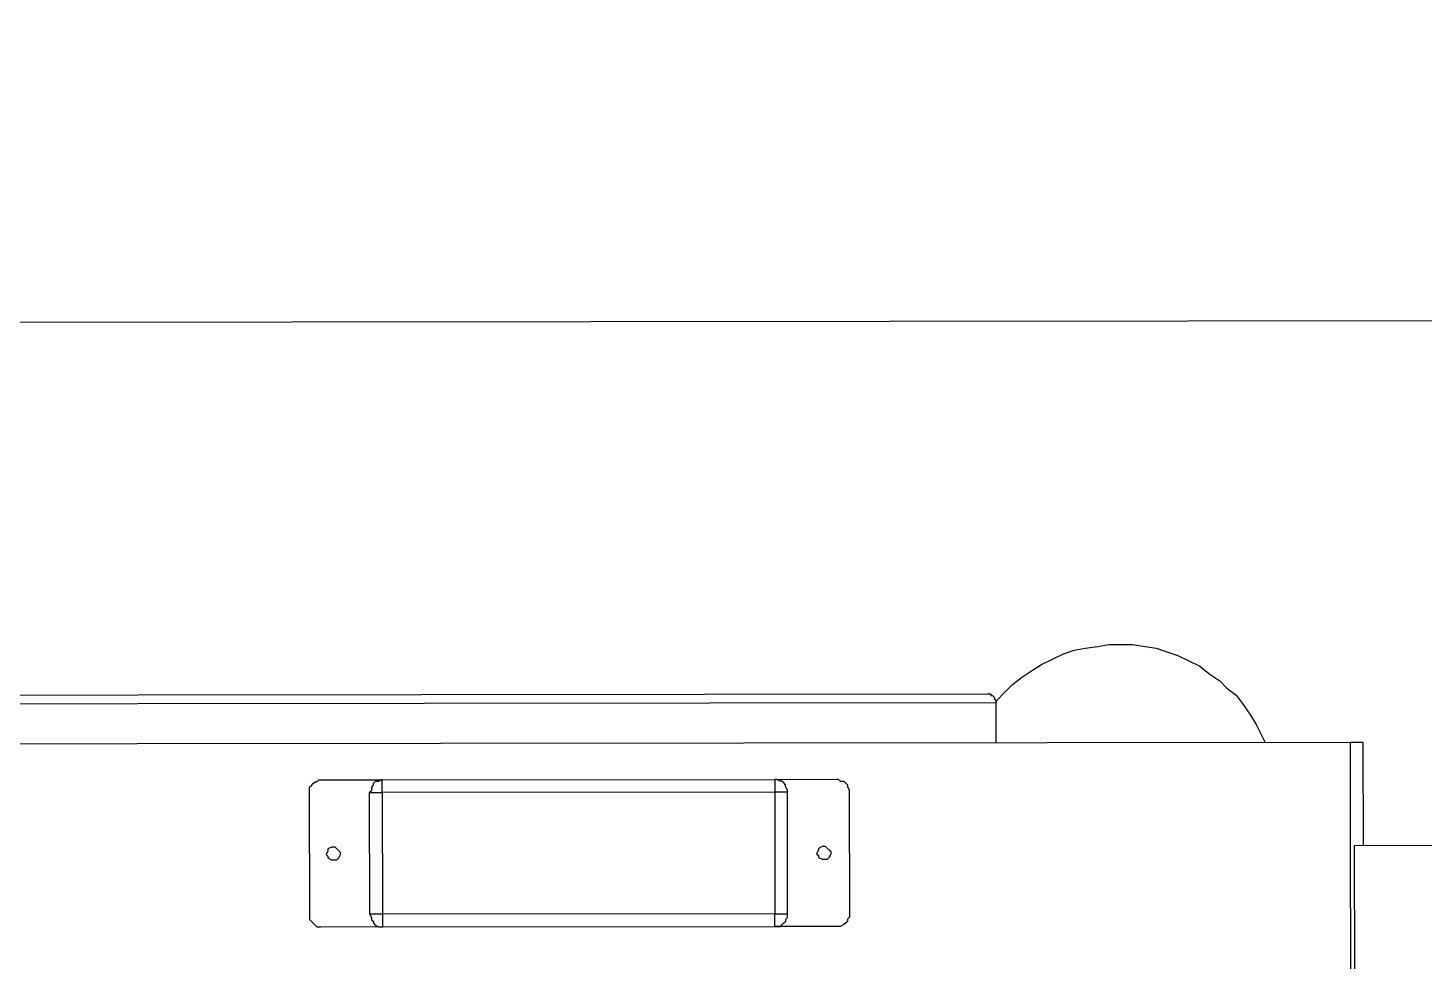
# Model space of a CAD drawing. Header units: feet. Extents: x -99009 to 3252343, y -11094690 to 9035152.
# Drawn here: x 2487448 to 2488018, y -1979989 to -1979608 of the extents above; entities that cross this region are included whole.
import ezdxf

# ---------------------------------------------------------------- set-up
doc = ezdxf.new("R2010")
doc.units = ezdxf.units.FT
doc.layers.add('1', color=1, linetype='Continuous')

# ---------------------------------------------------------------- blocks, each defined once
blk = doc.blocks.new('lEVELLING mACHINE')
at = {"color": 200, "lineweight": 25, "transparency": 33554684}
for points in [[(14648, 6579.03), (13658.1, 6579.03), (13658.1, 6444.18), (14648, 6444.18)], [(13449.15, 6486.41), (13656.62, 6486.41), (13656.62, 6538.28), (13654.39, 6538.28), (13654.39, 6566.44), (13654.39, 6567.92), (13653.65, 6570.14), (13652.91, 6571.62), (13651.43, 6573.1), (13649.95, 6574.59), (13648.47, 6575.33), (13646.24, 6576.07), (13644.02, 6576.07)], [(14058.21, 6513.83), (14057.47, 6515.31), (14057.47, 6516.05), (14056.73, 6516.79), (14056.73, 6517.53), (14055.98, 6518.27), (14054.5, 6519.02), (14053.76, 6519.02), (14053.02, 6519.02), (14078.21, 6519.02), (14078.95, 6519.02), (14079.69, 6519.02), (14080.44, 6518.27), (14081.18, 6517.53), (14081.92, 6516.79), (14082.66, 6516.05), (14082.66, 6515.31), (14082.66, 6513.83), (14082.66, 6464.19), (14082.66, 6463.45), (14082.66, 6461.96), (14081.92, 6461.22), (14081.18, 6460.48), (14080.44, 6459.74), (14079.69, 6459.74), (14078.95, 6459), (14078.21, 6459), (14053.02, 6459), (13892.98, 6459), (13867.79, 6459), (13867.04, 6459), (13866.3, 6459.74), (13864.82, 6459.74), (13864.08, 6460.48), (13863.34, 6461.22), (13863.34, 6461.96), (13862.6, 6463.45), (13862.6, 6464.19), (13862.6, 6513.83), (13862.6, 6515.31), (13863.34, 6516.05), (13863.34, 6516.79), (13864.08, 6517.53), (13864.82, 6518.27), (13866.3, 6519.02), (13867.04, 6519.02), (13867.79, 6519.02), (13892.98, 6519.02), (13892.98, 6518.27), (13892.98, 6517.53), (13892.98, 6516.79), (13892.98, 6516.05), (13892.98, 6515.31), (13892.98, 6513.83), (13892.24, 6513.83), (13890.75, 6513.83), (13890.01, 6513.83), (13889.27, 6513.83), (13888.53, 6513.83), (13887.79, 6513.83), (13887.79, 6464.19), (13888.53, 6464.19), (13889.27, 6464.19), (13890.01, 6464.19), (13890.75, 6464.19), (13892.24, 6464.19), (13892.98, 6464.19), (13892.98, 6513.83), (14053.02, 6513.83), (14053.02, 6515.31), (14053.02, 6516.05), (14053.02, 6516.79), (14053.02, 6517.53), (14053.02, 6518.27), (14053.02, 6519.02), (13892.98, 6519.02), (13892.24, 6519.02), (13890.75, 6519.02), (13890.01, 6518.27), (13889.27, 6517.53), (13888.53, 6516.79), (13888.53, 6516.05), (13887.79, 6515.31), (13887.79, 6513.83)], [(13887.79, 6464.19), (13887.79, 6463.45), (13888.53, 6461.96), (13888.53, 6461.22), (13889.27, 6460.48), (13890.01, 6459.74), (13890.75, 6459.74), (13892.24, 6459), (13892.98, 6459), (13892.98, 6459.74), (13892.98, 6460.48), (13892.98, 6461.22), (13892.98, 6461.96), (13892.98, 6463.45), (13892.98, 6464.19), (14053.02, 6464.19), (14053.02, 6513.83), (14053.76, 6513.83), (14054.5, 6513.83), (14055.98, 6513.83), (14056.73, 6513.83), (14057.47, 6513.83), (14058.21, 6513.83), (14058.21, 6464.19), (14057.47, 6464.19), (14056.73, 6464.19), (14055.98, 6464.19), (14054.5, 6464.19), (14053.76, 6464.19), (14053.02, 6464.19), (14053.02, 6463.45), (14053.02, 6461.96), (14053.02, 6461.22), (14053.02, 6460.48), (14053.02, 6459.74), (14053.02, 6459), (14053.76, 6459), (14054.5, 6459.74), (14055.98, 6459.74), (14056.73, 6460.48), (14056.73, 6461.22), (14057.47, 6461.96), (14057.47, 6463.45), (14058.21, 6464.19)], [(13652.91, 6486.41), (13652.91, 6444.18), (13653.65, 6444.18), (13654.39, 6444.18), (13655.14, 6444.18), (13655.88, 6444.18), (13656.62, 6444.18), (13658.1, 6444.18)], [(14499.07, 6424.18), (13806.29, 6424.18), (13805.55, 6424.18), (13804.81, 6424.18), (13804.81, 6424.92), (13804.06, 6424.92), (13803.32, 6425.66), (13803.32, 6426.4), (13802.58, 6427.14), (13802.58, 6427.88), (13802.58, 6427.14), (13798.88, 6423.43), (13795.91, 6420.47), (13792.21, 6417.51), (13787.76, 6414.54), (13784.06, 6412.32), (13779.61, 6410.1), (13775.17, 6407.87), (13770.72, 6406.39), (13766.28, 6405.65), (13761.09, 6404.91), (13756.64, 6404.17), (13751.46, 6404.17), (13747.01, 6404.17), (13741.83, 6404.91), (13737.38, 6405.65), (13732.93, 6407.13), (13728.49, 6408.62), (13724.04, 6410.84), (13719.6, 6413.06), (13715.89, 6416.02), (13711.45, 6418.99), (13708.48, 6421.95), (13704.78, 6424.92), (13701.82, 6428.62), (13698.85, 6433.07), (13696.63, 6436.77), (13694.41, 6441.22), (13692.92, 6444.18)], [(13802.58, 6444.18), (13802.58, 6427.88), (14502.77, 6427.88), (14502.77, 6444.18)], [(11653.85, 6272.28), (14942.15, 6272.28)]]:
    blk.add_lwpolyline(points, dxfattribs=at)
for points in [[(13875.94, 6489.38), (13875.2, 6490.12), (13875.2, 6490.86), (13873.71, 6491.6), (13872.97, 6491.6), (13872.23, 6491.6), (13871.49, 6491.6), (13870.75, 6490.86), (13870.01, 6489.38), (13870.01, 6488.64), (13870.75, 6487.9), (13871.49, 6487.16), (13872.23, 6486.41), (13872.97, 6486.41), (13873.71, 6486.41), (13875.2, 6487.16), (13875.2, 6487.9)], [(14075.99, 6489.38), (14075.25, 6490.12), (14075.25, 6490.86), (14073.77, 6491.6), (14073.03, 6491.6), (14072.29, 6491.6), (14071.54, 6491.6), (14070.8, 6490.86), (14070.06, 6489.38), (14070.06, 6488.64), (14070.8, 6487.9), (14071.54, 6487.16), (14072.29, 6486.41), (14073.03, 6486.41), (14073.77, 6486.41), (14075.25, 6487.16), (14075.25, 6487.9)]]:
    blk.add_lwpolyline(points, close=True, dxfattribs=at)
blk = doc.blocks.new('A$Cac12730c')
blk.add_blockref('lEVELLING mACHINE', (-11218.13, -5688.95))

msp = doc.modelspace()

# ---------------------------------------------------------------- linework, layer by layer
at = {"layer": '1'}
msp.add_arc((2520410.24778, -1978395.99612), 100000, 84.1346387202, 194.3871675539, dxfattribs=at)

# ---------------------------------------------------------------- block references
at = {"transparency": 33554684, "rotation": 180.0650517140762}
msp.add_blockref('A$Cac12730c', (2490426.6334, -1979141.86212), dxfattribs=at)

doc.saveas('drawing.dxf')
